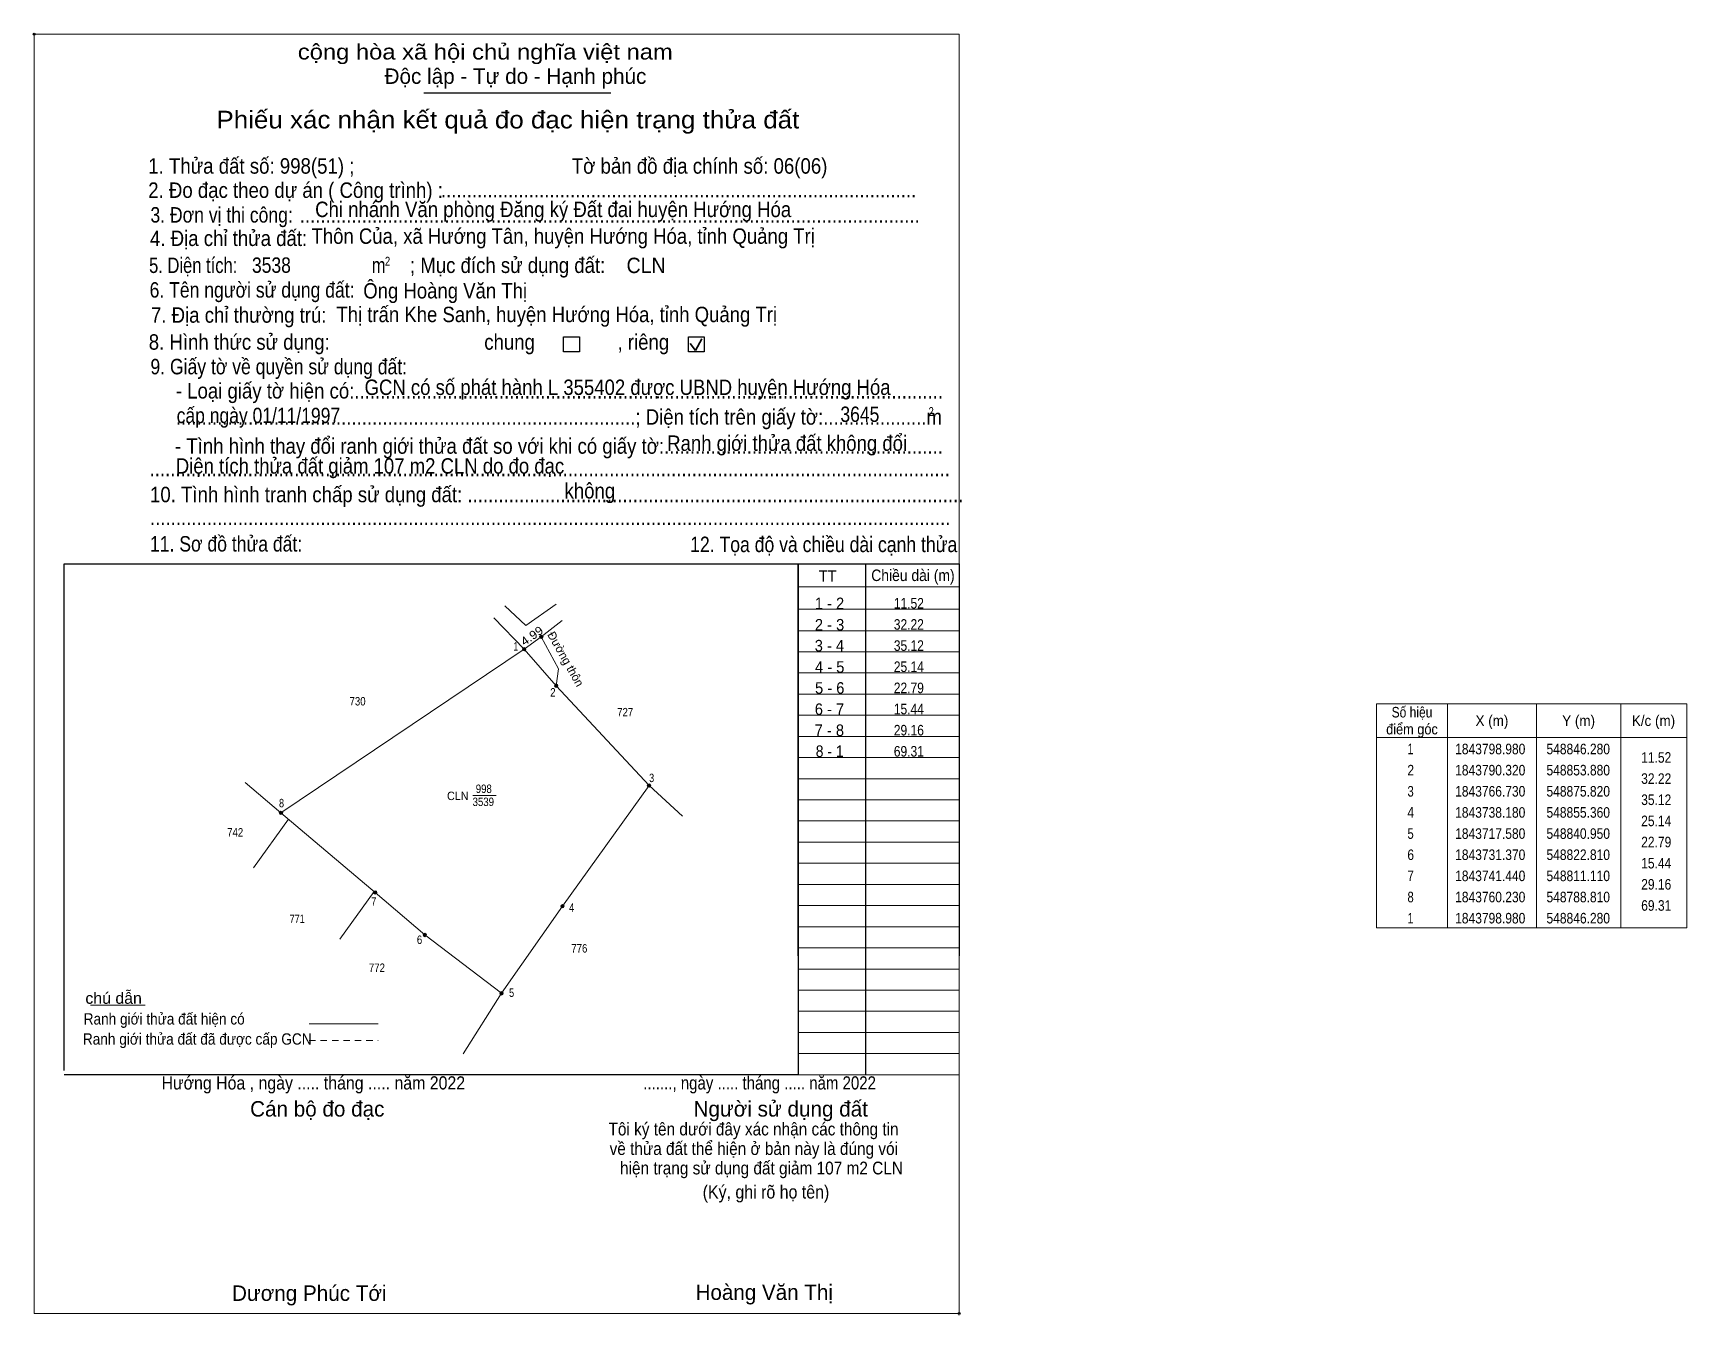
# Model space of a CAD drawing. Header units: metres. Extents: x 548002 to 549129, y 1843327 to 1844585.
# Drawn here: x 548738.5 to 549129.5, y 1844206.6 to 1844509.9 of the extents above; entities that cross this region are included whole.
import ezdxf
from ezdxf.enums import TextEntityAlignment as Align

# ---------------------------------------------------------------- set-up
doc = ezdxf.new("R2010")
doc.units = ezdxf.units.M
doc.header["$PDMODE"] = 32
doc.header["$PDSIZE"] = 0.5
doc.linetypes.add('SHORT_DASHED', pattern=[2.7, 1.5, -1.2])
for name, color, linetype, lineweight in [('1', 7, 'Continuous', 13), ('10', 7, 'Continuous', 13), ('17', 7, 'Continuous', 13), ('2', 7, 'Continuous', 25), ('23', 7, 'Continuous', 13), ('30', 7, 'Continuous', 13), ('36', 7, 'Continuous', 13), ('6', 7, 'Continuous', 13), ('63', 7, 'Continuous', 13)]:
    doc.layers.add(name, color=color, linetype=linetype, lineweight=lineweight)

msp = doc.modelspace()

# ---------------------------------------------------------------- hatches: boundary and pattern name
at = {"layer": '63'}
for points in [[(548859.03, 1844367.16, 1), (548858.23, 1844367.16, 1)], [(548854.95, 1844364.29, 1), (548854.15, 1844364.29, 1)], [(548854.95, 1844364.29, 1), (548854.15, 1844364.29, 1)], [(548862.55, 1844355.63, 1), (548861.75, 1844355.63, 1)], [(548884.49, 1844332.04, 1), (548883.69, 1844332.04, 1)], [(548797.48, 1844325.54, 1), (548796.68, 1844325.54, 1)], [(548819.78, 1844306.75, 1), (548818.98, 1844306.75, 1)], [(548864.03, 1844303.49, 1), (548863.23, 1844303.49, 1)], [(548831.48, 1844296.68, 1), (548830.68, 1844296.68, 1)], [(548849.62, 1844282.89, 1), (548848.82, 1844282.89, 1)]]:
    msp.add_hatch(color=256, dxfattribs=at).paths.add_polyline_path(points)

# ---------------------------------------------------------------- linework, layer by layer
at = {"layer": '1'}
msp.add_line((548847.42, 1844371.7), (548854.55, 1844364.29), dxfattribs=at)
msp.add_lwpolyline([(548854.55, 1844364.29), (548862.15, 1844355.63), (548884.09, 1844332.04), (548863.63, 1844303.49), (548849.22, 1844282.89), (548831.08, 1844296.68), (548819.38, 1844306.75), (548797.08, 1844325.54)], dxfattribs=at)
msp.add_lwpolyline([(548854.55, 1844364.29), (548862.15, 1844355.63), (548884.09, 1844332.04), (548863.63, 1844303.49), (548849.22, 1844282.89), (548831.08, 1844296.68), (548819.38, 1844306.75), (548797.08, 1844325.54)], close=True, dxfattribs=at)
at = {"layer": '10'}
for p, q in [((548790.61, 1844312.58), (548798.85, 1844324.05)), ((548810.96, 1844295.69), (548819.12, 1844306.97)), ((548840.15, 1844268.55), (548849.22, 1844282.89))]:
    msp.add_line(p, q, dxfattribs=at)
at = {"layer": '17'}
msp.add_line((548752.04, 1844280.05), (548764.94, 1844280.05), dxfattribs=at)
at = {"layer": '2'}
for p, q in [((548830.84, 1844495.82), (548875.07, 1844495.82)), ((548745.84, 1844384.48), (548919.34, 1844384.48)), ((548745.84, 1844264.63), (548745.84, 1844384.48)), ((548919.34, 1844384.48), (548919.34, 1844263.64)), ((548919.34, 1844263.64), (548745.84, 1844263.64))]:
    msp.add_line(p, q, dxfattribs=at)
at = {"layer": '2', "lineweight": 35}
for p, q in [((548895.09, 1844434.91), (548896.6, 1844437.63)), ((548893.84, 1844436.53), (548895.09, 1844434.91))]:
    msp.add_line(p, q, dxfattribs=at)
at = {"layer": '2', "lineweight": 13}
msp.add_lwpolyline([(548738.72, 1844509.69), (548957.43, 1844509.69), (548957.43, 1844207.18), (548738.72, 1844207.18)], close=True, dxfattribs=at)
at = {"layer": '2'}
for points in [[(548863.86, 1844438.09), (548867.62, 1844438.09), (548867.62, 1844434.59), (548863.86, 1844434.59)], [(548893.41, 1844438.09), (548897.17, 1844438.09), (548897.17, 1844434.59), (548893.41, 1844434.59)]]:
    msp.add_lwpolyline(points, close=True, dxfattribs=at)
for p in [(548738.72, 1844509.69), (548957.43, 1844207.18)]:
    msp.add_point(p, dxfattribs=at)
at = {"layer": '23'}
for points in [[(548850, 1844374.53), (548854.99, 1844369.88), (548862.14, 1844374.9)], [(548862.15, 1844355.63), (548862.7, 1844359.6), (548858.63, 1844367.16), (548863.58, 1844371.07)]]:
    msp.add_lwpolyline(points, dxfattribs=at)
at = {"layer": '30', "lineweight": 25}
for p, q in [((548919.34, 1844291.73), (548919.34, 1844384.48)), ((548935.25, 1844384.48), (548935.25, 1844263.64))]:
    msp.add_line(p, q, dxfattribs=at)
at = {"layer": '30'}
for p, q in [((548919.34, 1844379.02), (548957.43, 1844379.02)), ((548919.34, 1844373.72), (548957.43, 1844373.72)), ((548919.24, 1844368.62), (548957.33, 1844368.62)), ((548919.34, 1844363.66), (548957.43, 1844363.66)), ((548919.34, 1844358.64), (548957.43, 1844358.64)), ((548919.34, 1844353.64), (548957.43, 1844353.64)), ((548919.34, 1844348.64), (548957.43, 1844348.64)), ((548919.34, 1844343.64), (548957.43, 1844343.64)), ((548919.34, 1844338.64), (548957.43, 1844338.64)), ((548919.34, 1844333.64), (548957.43, 1844333.64)), ((548919.34, 1844328.64), (548957.43, 1844328.64)), ((548919.34, 1844323.64), (548957.43, 1844323.64)), ((548919.34, 1844318.64), (548957.43, 1844318.64)), ((548919.34, 1844313.64), (548957.43, 1844313.64)), ((548919.34, 1844308.64), (548957.43, 1844308.64)), ((548919.34, 1844303.64), (548957.43, 1844303.64)), ((548919.34, 1844298.64), (548957.43, 1844298.64)), ((548919.34, 1844293.64), (548957.43, 1844293.64)), ((548919.34, 1844288.64), (548957.43, 1844288.64)), ((548919.34, 1844283.64), (548957.43, 1844283.64)), ((548919.34, 1844283.62), (548957.43, 1844283.62)), ((548919.34, 1844278.64), (548957.43, 1844278.64)), ((548919.34, 1844273.64), (548957.43, 1844273.64)), ((548919.34, 1844268.64), (548957.43, 1844268.64)), ((548919.34, 1844263.64), (548957.43, 1844263.64))]:
    msp.add_line(p, q, dxfattribs=at)
at = {"layer": '30', "lineweight": 25}
msp.add_lwpolyline([(548919.34, 1844384.48), (548957.43, 1844384.48), (548957.43, 1844291.73)], dxfattribs=at)
at = {"layer": '36'}
msp.add_line((548862.15, 1844355.63), (548884.09, 1844332.04), dxfattribs=at)
msp.add_lwpolyline([(548884.09, 1844332.04), (548863.63, 1844303.49), (548849.22, 1844282.89), (548831.08, 1844296.68), (548819.38, 1844306.75), (548797.08, 1844325.54), (548788.64, 1844332.75)], dxfattribs=at)
at = {"layer": '6'}
msp.add_line((548803.76, 1844275.69), (548820.04, 1844275.69), dxfattribs=at)
at = {"layer": '6', "linetype": 'SHORT_DASHED'}
msp.add_line((548803.76, 1844271.71), (548820.04, 1844271.71), dxfattribs=at)
at = {"layer": '63'}
for p, q in [((548854.55, 1844364.29), (548858.63, 1844367.16)), ((548854.55, 1844364.29), (548797.08, 1844325.54)), ((549072.88, 1844351.36), (549072.88, 1844298.36)), ((549093.88, 1844351.36), (549093.88, 1844298.36)), ((549113.88, 1844351.36), (549113.88, 1844298.36)), ((549056.08, 1844343.36), (549129.48, 1844343.36)), ((548884.09, 1844332.04), (548892.01, 1844324.79)), ((548842.4, 1844329.68), (548847.93, 1844329.68))]:
    msp.add_line(p, q, dxfattribs=at)
msp.add_lwpolyline([(549056.08, 1844351.36), (549129.48, 1844351.36), (549129.48, 1844298.36), (549056.08, 1844298.36)], close=True, dxfattribs=at)
for centre in [(548858.63, 1844367.16), (548854.55, 1844364.29), (548854.55, 1844364.29), (548862.15, 1844355.63), (548884.09, 1844332.04), (548797.08, 1844325.54), (548819.38, 1844306.75), (548863.63, 1844303.49), (548831.08, 1844296.68), (548849.22, 1844282.89)]:
    msp.add_circle(centre, 0.4, dxfattribs=at)

# ---------------------------------------------------------------- texts
at = {"layer": '1'}
for s, width, p in [('730', 0.85, (548815.185, 1844350.95)), ('727', 0.85, (548878.46, 1844348.37)), ('998', 0.85, (548845.03, 1844330.26)), ('CLN', 0.95, (548838.875, 1844328.58)), ('3539', 0.85, (548844.915, 1844327.17)), ('742', 0.85, (548786.25, 1844319.95)), ('771', 0.8, (548800.915, 1844299.5)), ('776', 0.85, (548867.62, 1844292.52)), ('772', 0.85, (548819.77, 1844287.94))]:
    msp.add_text(s, height=2, dxfattribs=dict(at, width=width)).set_placement(p, align=Align.CENTER)
at = {"layer": '10'}
for s, height, width, p in [('1 - 2', 2.728, 0.95, (548926.765, 1844373.73)), ('2 - 3', 2.728, 0.95, (548926.785, 1844368.67)), ('3 - 4', 2.728, 0.95, (548926.74, 1844363.73)), ('4 - 5', 2.728, 0.95, (548926.815, 1844358.69)), ('5 - 6', 2.728, 0.95, (548926.815, 1844353.73)), ('6 - 7', 2.728, 0.95, (548926.755, 1844348.71)), ('7 - 8', 2.728, 0.95, (548926.73, 1844343.73)), ('8 - 1', 2.73, 0.9, (548926.8, 1844338.77))]:
    msp.add_text(s, height=height, dxfattribs=dict(at, width=width)).set_placement(p, align=Align.CENTER)
at = {"layer": '2'}
for s, height, width, p in [('cộng hòa xã hội chủ nghĩa việt nam', 3.651, 1.15, (548801.06, 1844503.69)), ('1. Thửa đất số: 998(51) ;                                          Tờ bản đồ địa chính số: 06(06)', 3.66, 0.9, (548765.7, 1844476.69)), ('2. Đo đạc theo dự án ( Công trình) : ', 3.653, 0.9, (548765.7, 1844470.97)), ('3. Đơn vị thi công:', 3.653, 0.85, (548766.22, 1844465.13)), ('Chi nhánh Văn phòng Đăng ký Đất đai huyện Hướng Hóa', 3.65, 0.9, (548805.16, 1844466.43)), ('............................................................................................', 3.653, 0.9, (548834.9, 1844471.09)), ('........................................................................................................................', 3.653, 0.9, (548801.52, 1844465.13)), ('4. Địa chỉ thửa đất:', 3.653, 0.9, (548766.12, 1844459.59)), ('Thôn Của, xã Hướng Tân, huyện Hướng Hóa, tỉnh Quảng Trị', 3.64, 0.9, (548804.3, 1844460.11)), ('5. Diện tích:', 3.653, 0.8, (548765.9, 1844453.21)), ('3538', 3.64, 0.85, (548790.22, 1844453.25)), ('2', 2.086, 0.8, (548821.66, 1844454.95)), ('; Mục đích sử dụng đất:', 3.651, 0.9, (548827.58, 1844453.21)), ('CLN', 3.64, 0.95, (548878.78, 1844453.19)), ('m', 3.651, 0.8, (548818.54, 1844453.21)), ('6. Tên người sử dụng đất:', 3.653, 0.85, (548766.02, 1844447.39)), ('Ông Hoàng Văn Thị', 3.64, 0.9, (548816.54, 1844447.19)), ('7. Địa chỉ thường trú:', 3.653, 0.9, (548766.34, 1844441.45)), ('Thị trấn Khe Sanh, huyện Hướng Hóa, tỉnh Quảng Trị', 3.64, 0.9, (548810.18, 1844441.59)), ('8. Hình thức sử dụng:', 3.653, 0.9, (548765.82, 1844435.07)), ('chung                , riêng', 3.651, 0.9, (548845.14, 1844435.07)), ('9. Giấy tờ về quyền sử dụng đất:', 3.653, 0.85, (548766.22, 1844429.25)), ('     - Loại giấy tờ hiện có:..................................................................................................................', 3.651, 0.9, (548766.12, 1844423.53)), ('GCN có số phát hành L 355402 được UBND huyện Hướng Hóa ', 3.64, 0.9, (548816.84, 1844424.37)), ('cấp ngày 01/11/1997', 3.64, 0.85, (548772.42, 1844417.71)), ('3645', 3.64, 0.85, (548929.34, 1844417.99)), ('     .........................................................................................; Diện tích trên giấy tờ:....................m', 3.651, 0.9, (548766.12, 1844417.35)), ('2', 2.086, 0.8, (548950.18, 1844419.41)), ('     - Tình hình thay đổi ranh giới thửa đất so với khi có giấy tờ:......................................................', 3.651, 0.9, (548765.92, 1844410.47)), ('Ranh giới thửa đất không đổi', 3.64, 0.9, (548888.4, 1844411.15)), ('Diện tích thửa đất giảm 107 m2 CLN do đo đạc', 3.64, 0.9, (548772.22, 1844405.77)), ('...........................................................................................................................................................', 3.651, 0.9, (548766.02, 1844405.17)), ('10. Tình hình tranh chấp sử dụng đất: ................................................................................................', 3.653, 0.9, (548766.12, 1844399.01)), ('không', 3.651, 0.9, (548864.12, 1844399.89)), ('...........................................................................................................................................................', 3.651, 0.9, (548766.12, 1844393.61)), ('11. Sơ đồ thửa đất:', 3.653, 0.85, (548766.12, 1844387.35)), ('12. Tọa độ và chiều dài cạnh thửa', 3.66, 0.85, (548893.82, 1844387.21)), ('Hướng Hóa , ngày ..... tháng ..... năm 2022', 3.12, 0.9, (548768.84, 1844260.15)), ('......., ngày ..... tháng ..... năm 2022', 3.12, 0.85, (548882.74, 1844260.15)), ('(Ký, ghi rõ họ tên)', 3.129, 0.9, (548896.78, 1844234.37))]:
    msp.add_text(s, height=height, dxfattribs=dict(at, width=width)).set_placement(p)
for s, height, p in [('Độc lập - Tự do - Hạnh phúc', 3.651, (548821.58, 1844497.93)), ('Cán bộ đo đạc', 3.651, (548789.78, 1844253.75)), ('Người sử dụng đất', 3.651, (548894.62, 1844253.75)), ('Dương Phúc Tới', 3.65, (548785.5, 1844210.17)), ('Hoàng Văn Thị', 3.64, (548895.1, 1844210.39))]:
    msp.add_text(s, height=height, dxfattribs=at).set_placement(p)
for s, height, width, p in [('Phiếu xác nhận kết quả đo đạc hiện trạng thửa đất', 4.171, 1.1, (548850.725, 1844487.39)), ('Tôi ký tên dưới đây xác nhận các thông tin', 3.016, 0.9, (548908.805, 1844249.29)), ('về thửa đất thể hiện ở bản này là đúng vói', 3.016, 0.9, (548908.87, 1844244.67)), ('hiện trạng sử dụng đất giảm 107 m2 CLN', 3.02, 0.9, (548910.68, 1844240.07))]:
    msp.add_text(s, height=height, dxfattribs=dict(at, width=width)).set_placement(p, align=Align.CENTER)
msp.add_text('.', height=1.043, dxfattribs=at).set_placement((548957.392, 1844206.61), align=Align.CENTER)
at = {"layer": '30'}
for s, height, width, p in [('TT', 2.72, 0.95, (548924.22, 1844380.21)), ('Chiều dài (m)', 2.728, 0.9, (548936.64, 1844380.37))]:
    msp.add_text(s, height=height, dxfattribs=dict(at, width=width)).set_placement(p)
at = {"layer": '6'}
for s, height, width, p in [('chú dẫn', 2.673, 1.05, (548750.84, 1844280.41)), ('Ranh giới thửa đất hiện có ', 2.673, 0.9, (548750.44, 1844275.51)), ('Ranh giới thửa đất đã được cấp GCN', 2.68, 0.9, (548750.24, 1844270.75))]:
    msp.add_text(s, height=height, dxfattribs=dict(at, width=width)).set_placement(p)
at = {"layer": '63'}
for s, height, width, p in [('11.52', 2.5, 0.85, (548949.08, 1844373.86)), ('32.22', 2.5, 0.85, (548949.08, 1844368.86)), (' 1', 2, 0.75, (548853.15, 1844363.93)), ('35.12', 2.5, 0.85, (548949.08, 1844363.86)), ('25.14', 2.5, 0.85, (548949.08, 1844358.86)), (' 2', 2, 0.85, (548862, 1844353.06)), ('22.79', 2.5, 0.85, (548949.08, 1844353.86)), ('15.44', 2.5, 0.85, (548949.08, 1844348.86)), ('29.16', 2.5, 0.85, (548949.08, 1844343.86)), ('69.31', 2.5, 0.85, (548949.08, 1844338.86)), ('11.52', 2.5, 0.85, (549125.78, 1844337.41)), (' 3', 2, 0.8, (548885.31, 1844332.83)), ('32.22', 2.5, 0.85, (549125.78, 1844332.41)), (' 8', 2, 0.8, (548797.81, 1844326.87)), ('35.12', 2.5, 0.85, (549125.78, 1844327.41)), ('25.14', 2.5, 0.85, (549125.78, 1844322.41)), ('22.79', 2.5, 0.85, (549125.78, 1844317.41)), ('15.44', 2.5, 0.85, (549125.78, 1844312.41)), ('29.16', 2.5, 0.85, (549125.78, 1844307.41)), (' 7', 2, 0.8, (548819.62, 1844303.6)), ('69.31', 2.5, 0.85, (549125.78, 1844302.41)), (' 4', 2, 0.85, (548866.43, 1844302.15)), (' 6', 2, 0.85, (548830.47, 1844294.56)), (' 5', 2, 0.8, (548852.2, 1844282.04))]:
    msp.add_text(s, height=height, dxfattribs=dict(at, width=width)).set_placement(p, align=Align.RIGHT)
at = {"layer": '63', "width": 1.1}
msp.add_text('4.99', height=2, rotation=35.124, dxfattribs=at).set_placement((548856.975, 1844366.602), align=Align.CENTER)
at = {"layer": '63'}
msp.add_text('Đường thôn', height=2, rotation=299.47, dxfattribs=at).set_placement((548863.513, 1844361.442), align=Align.CENTER)
for s, width, p in [('Số hiệu', 0.85, (549064.48, 1844348.11)), ('X (m)', 0.95, (549083.38, 1844346.11)), ('Y (m)', 0.95, (549103.875, 1844346.11)), ('K/c (m)', 0.95, (549121.58, 1844346.11)), ('điểm góc', 0.9, (549064.48, 1844344.11)), (' 1', 0.75, (549063.775, 1844339.41)), ('1843798.980', 0.85, (549082.98, 1844339.41)), ('548846.280', 0.85, (549103.785, 1844339.41)), (' 2', 0.85, (549063.78, 1844334.41)), ('1843790.320', 0.85, (549082.98, 1844334.41)), ('548853.880', 0.85, (549103.785, 1844334.41)), (' 3', 0.8, (549063.78, 1844329.41)), ('1843766.730', 0.85, (549082.98, 1844329.41)), ('548875.820', 0.85, (549103.785, 1844329.41)), (' 4', 0.85, (549063.775, 1844324.41)), ('1843738.180', 0.85, (549082.98, 1844324.41)), ('548855.360', 0.85, (549103.785, 1844324.41)), (' 5', 0.8, (549063.78, 1844319.41)), ('1843717.580', 0.85, (549082.98, 1844319.41)), ('548840.950', 0.85, (549103.785, 1844319.41)), (' 6', 0.85, (549063.78, 1844314.41)), ('1843731.370', 0.85, (549082.98, 1844314.41)), ('548822.810', 0.85, (549103.785, 1844314.41)), (' 7', 0.8, (549063.78, 1844309.41)), ('1843741.440', 0.85, (549082.98, 1844309.41)), ('548811.110', 0.85, (549103.785, 1844309.41)), (' 8', 0.8, (549063.78, 1844304.41)), ('1843760.230', 0.85, (549082.98, 1844304.41)), ('548788.810', 0.85, (549103.785, 1844304.41)), (' 1', 0.75, (549063.775, 1844299.41)), ('1843798.980', 0.85, (549082.98, 1844299.41)), ('548846.280', 0.85, (549103.785, 1844299.41))]:
    msp.add_text(s, height=2.5, dxfattribs=dict(at, width=width)).set_placement(p, align=Align.CENTER)

doc.saveas('drawing.dxf')
